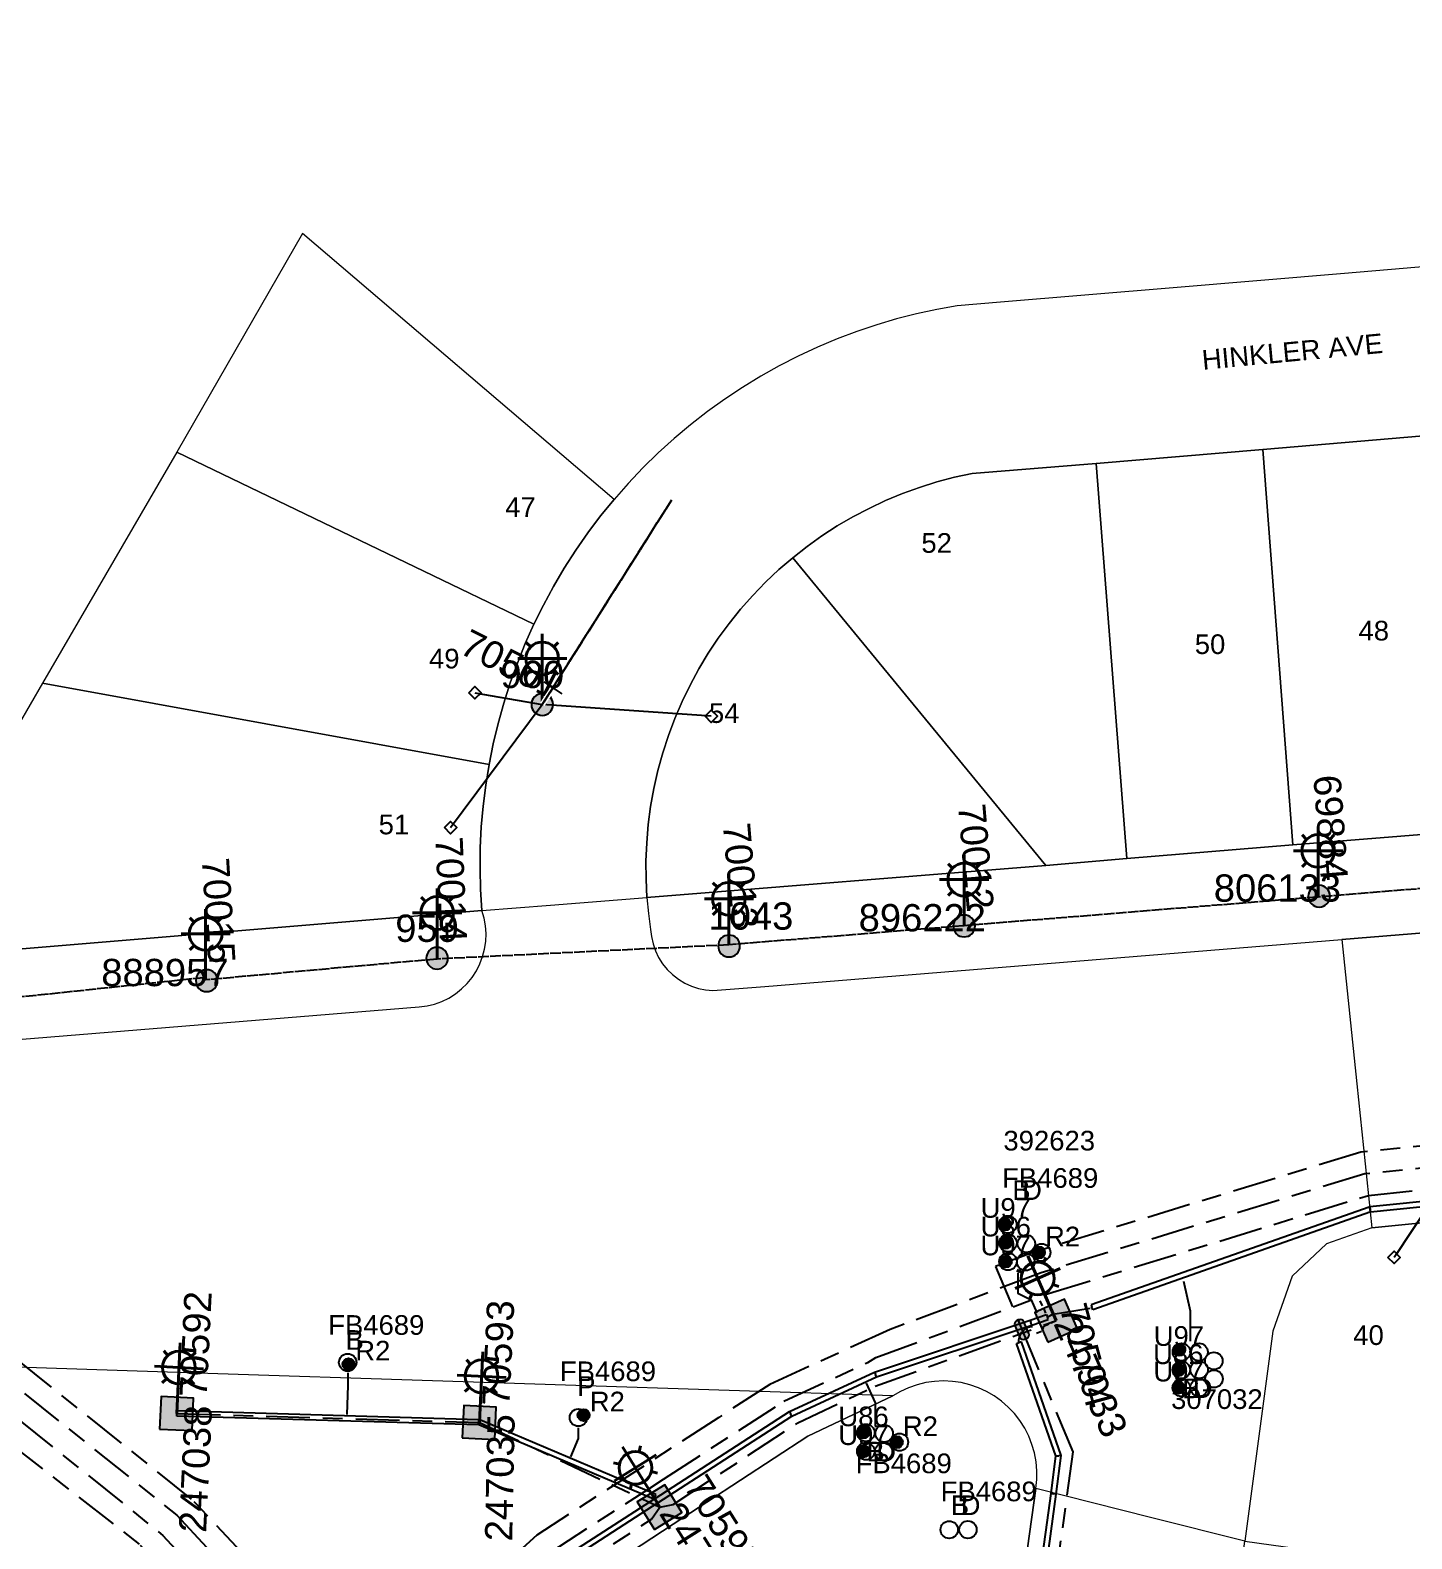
# Model space of a CAD drawing. Header units: metres. Extents: x 307881 to 309377, y 6244646 to 6245709.
# Drawn here: x 308200.9 to 308327.4, y 6245365.6 to 6245503.7 of the extents above; entities that cross this region are included whole.
import ezdxf
from ezdxf.enums import TextEntityAlignment as Align

# ---------------------------------------------------------------- set-up
doc = ezdxf.new("R2010")
doc.units = ezdxf.units.M
for name, pattern in [('Cable Exist OH', [1, 1, 0]), ('Cable Exist UG', [8.2, 4, -1.2, 1.8, -1.2]), ('DASHED', [0.75, 0.5, -0.25])]:
    doc.linetypes.add(name, pattern=pattern)
doc.layers.get('0').update_dxf_attribs({"color": 6})
for name, color, linetype in [('_User Miscellaneous7', 7, 'Continuous'), ('Duct_SP_EXT', 7, 'Continuous'), ('Equip_HV_EXT', 7, 'Continuous'), ('Equip_SP_SL_EXT', 7, 'Continuous'), ('Mains_HV_EXT', 7, 'Continuous'), ('Mains_LV_EXT', 7, 'Continuous'), ('Mains_SL_EXT', 7, 'Continuous'), ('Services_SP_EXT', 7, 'Continuous'), ('SupportsOH_SP_TR_HV_LV_SL_EXT', 7, 'Continuous'), ('SupportsUG_SP_LV_SL_EXT', 7, 'Continuous'), ('Trench_SP_EXT', 7, 'Continuous')]:
    doc.layers.add(name, color=color, linetype=linetype)
for name, color, linetype, lineweight in [('Cadastre Buildings_SP_EXT', 9, 'Continuous', 5), ('Cadastre Land Parcels_SP_EXT', 9, 'Continuous', 5), ('Cadastre Roads_SP_EXT', 9, 'Continuous', 5)]:
    doc.layers.add(name, color=color, linetype=linetype, lineweight=lineweight)
doc.layers.add('UNKNOWN_FEATURES', color=1, linetype='DASHED', plot=False)
doc.styles.add('COLUMN_LABEL', font='arial.ttf')
doc.styles.add('iecARIAL', font='arial.ttf', dxfattribs={"height": 2})
doc.styles.add('POLE_LABEL', font='arial.ttf')
doc.styles.get("Standard").update_dxf_attribs({"font": 'arial.ttf'})

# ---------------------------------------------------------------- blocks, each defined once
blk = doc.blocks.new('COLUMN_EXT')
blk.add_hatch(color=256).paths.add_polyline_path([(-1.49, 1.48), (-1.49, -1.49), (1.48, -1.49), (1.48, 1.48)])
blk.add_lwpolyline([(-1.49, -1.49), (1.48, -1.49), (1.48, 1.48), (-1.49, 1.48)], close=True)
for tag, height, style, flags, p in [('ASSET_NUM', 2.5, 'COLUMN_LABEL', 8, (2, 2)), ('STRUCTURE_PLANT_NUMBER', 0.2, 'POLE_LABEL', 9, (1.81, 0.03)), ('STREET_CODE', 0.2, 'COLUMN_LABEL', 9, (1.81, -0.2))]:
    blk.add_attdef(tag, text='', height=height, dxfattribs=dict(style=style, flags=flags)).set_placement(p, align=Align.MIDDLE_LEFT)
at = {"flags": 9}
for tag, p in [('COLUMN_TYPE', (1.81, -0.4)), ('OWNED_BY', (1.81, -0.6)), ('STATE', (1.81, -0.8)), ('USAGE', (1.81, -1)), ('LEGEND', (1.81, -1.2)), ('LOCATION', (1.81, -1.4)), ('STREETNAME', (1.81, -1.6)), ('SUBURB', (1.81, -1.8)), ('NOTES', (1.81, -2))]:
    blk.add_attdef(tag, text='', height=0.2, dxfattribs=at).set_placement(p, align=Align.MIDDLE_LEFT)
at = {"flags": 1}
blk.add_attdef('Z', (1.81, -2.35), '', height=0.2, dxfattribs=at)
blk = doc.blocks.new('DUCT_EXT')
blk.add_circle((0, 0.8), 0.8)
at = {"flags": 1}
blk.add_attdef('Z', (0, 0), '', height=0.2, dxfattribs=at)
at = {"flags": 9}
for tag, p in [('DUCT_CODE', (0, 0)), ('XSECT_TYPE', (0, -0.2)), ('STATE', (0, -0.6)), ('FB_REFERENCE', (0, -0.4)), ('NOTES', (0, -0.8))]:
    blk.add_attdef(tag, text='', height=0.2, dxfattribs=at).set_placement(p, align=Align.MIDDLE_LEFT)
blk = doc.blocks.new('SL_LANTERN_EXT')
at = {"lineweight": 40}
for p, q in [((-1.46, 5.68), (-1.06, 5.28)), ((0, 1.97), (0, 6.47)), ((1.46, 5.68), (1.06, 5.28)), ((-2.25, 4.22), (2.25, 4.22)), ((-1.46, 2.76), (-1.06, 3.16)), ((1.46, 2.76), (1.06, 3.16)), ((0, 0), (0, 2.72))]:
    blk.add_line(p, q, dxfattribs=at)
blk.add_circle((0, 4.22), 1.5, dxfattribs=at)
at = {"color": 7, "style": 'iecARIAL', "flags": 8}
blk.add_attdef('ASSET_NUM', (1.5, 1.5), '', height=2.5, dxfattribs=at)
for tag, p, height, flags in [('CONSTRUCTED_VOLTAGE', (0.98, -0.65), 0.2, 9), ('CONTROL_TYPE', (0.98, -0.85), 0.2, 9), ('LANTERN_PURPOSE', (0.98, -1.05), 0.2, 9), ('LANTERN_TYPE', (0.98, -1.25), 0.2, 9), ('NO_PHASES', (0.98, -1.45), 0.2, 9), ('LNUMBER', (2.18, -3.25), 2.5, 8), ('OPERATING_VOLTAGE', (0.98, -1.65), 0.2, 9), ('ORIENTATION', (0.98, -1.85), 0.2, 9), ('OWNED_BY', (0.98, -2.05), 0.2, 9), ('STATE', (0.98, -2.25), 0.2, 9), ('USAGE', (0.98, -2.45), 0.2, 9), ('CEXIST', (0.98, -2.65), 0.2, 9), ('CNEW', (0.98, -2.85), 0.2, 9), ('CNUMBER', (0.98, -3.05), 0.2, 9), ('CREMOVE', (0.98, -3.25), 0.2, 9), ('CREPLACE', (0.98, -3.45), 0.2, 9), ('LKINGHEIGHT', (0.98, -3.65), 0.2, 9), ('LBRACKET', (0.98, -3.85), 0.2, 9), ('LBRACKETVOCAB', (0.98, -4.05), 0.2, 9), ('LCATEGORY', (0.98, -4.25), 0.2, 9), ('LCHARGE1', (0.98, -4.45), 0.2, 9), ('LCHARGE1PERCENT', (0.98, -4.65), 0.2, 9), ('LCHARGE2', (0.98, -4.85), 0.2, 9), ('LCHARGE2PERCENT', (0.98, -5.05), 0.2, 9), ('LCHARGE3', (0.98, -5.25), 0.2, 9), ('LCHARGE3PERCENT', (0.98, -5.45), 0.2, 9), ('LEXIST', (0.98, -5.65), 0.2, 9), ('LLAMP', (0.98, -5.85), 0.2, 9), ('LLAMPVOCAB', (0.98, -6.05), 0.2, 9), ('LMAST', (0.98, -6.25), 0.2, 9), ('LMASTVOCAB', (0.98, -6.45), 0.2, 9), ('LNEW', (0.98, -6.65), 0.2, 9), ('LANTNUMBER', (0.98, -6.85), 0.2, 9), ('LOUTREACH', (0.98, -7.25), 0.2, 9), ('LOUTREACHVOCAB', (0.98, -7.45), 0.2, 9), ('LRATECODE', (0.98, -7.65), 0.2, 9), ('LREMOVE', (0.98, -7.85), 0.2, 9), ('LREPLACE', (0.98, -8.05), 0.2, 9), ('LTYPE', (0.98, -8.25), 0.2, 9), ('LTYPEVOCAB', (0.98, -8.45), 0.2, 9), ('STREETNAME', (0.98, -9.25), 0.2, 9), ('SUBURB', (0.98, -9.45), 0.2, 1), ('LEGEND', (0.98, -8.65), 0.2, 9), ('LOCATION', (0.98, -8.85), 0.2, 9), ('NOTES', (0.98, -9.05), 0.2, 9)]:
    blk.add_attdef(tag, p, '', height=height, dxfattribs=dict(flags=flags))
blk = doc.blocks.new('CCP_EXT')
at = {"flags": 9}
for tag, p in [('LEGEND', (0, -1.4)), ('STATE', (0, -1.8)), ('LIFE_SUPPORT', (0, -1.6)), ('NOTES', (0, -2))]:
    blk.add_attdef(tag, text='', height=0.2, dxfattribs=at).set_placement(p, align=Align.MIDDLE_LEFT)
blk.add_wipeout([(0, 0.57), (0.57, 0), (0, -0.57), (-0.57, 0)])
blk.add_lwpolyline([(-0.57, 0), (0, 0.57), (0.57, 0), (0, -0.57), (-0.57, 0)])
at = {"flags": 1}
blk.add_attdef('Z', (0, 0), '', height=0.2, dxfattribs=at)
at = {"flags": 9}
for tag, p in [('CCP_TYPE', (0, 0)), ('CONSTRUCTED_VOLTAGE', (0, -0.2)), ('OPERATING_VOLTAGE', (0, -0.6)), ('ORIENTATION', (0, -0.8)), ('OWNED_BY', (0, -1)), ('NO_PHASES', (0, -0.4)), ('USAGE', (0, -1.2))]:
    blk.add_attdef(tag, text='', height=0.2, dxfattribs=at).set_placement(p, align=Align.MIDDLE_LEFT)
blk = doc.blocks.new('POLE_EXT')
blk.add_hatch(color=256).paths.add_polyline_path([(-1, 0, 1), (1, 0, 1)])
blk.add_lwpolyline([(-1, 0, 1), (1, 0, 1)], format="xyb", close=True)
for tag, height, flags, p in [('pNumber', 2.5, 8, (-17.84, 2.07)), ('OWNED_BY', 0.2, 9, (1.35, -0.4)), ('SPECIAL_USE', 0.2, 9, (1.35, -0.8)), ('STATE', 0.2, 9, (1.35, -1)), ('cLV', 0.2, 9, (1.35, -1.4)), ('PARENT', 0.2, 9, (1.35, -0.6)), ('USAGE', 0.2, 9, (1.35, -1.2)), ('hDepth', 0.2, 9, (1.35, -1.6)), ('hDia', 0.2, 9, (1.35, -1.8)), ('cHV', 0.2, 9, (1.35, -2)), ('LBRACKET', 0.2, 9, (1.35, -2.2)), ('LExisting', 0.2, 9, (1.35, -2.4)), ('LANTNUMBER', 0.2, 9, (1.35, -2.6)), ('LOther', 0.2, 9, (1.35, -2.8)), ('cLinedev', 0.2, 9, (1.35, -3.4)), ('pExisting', 0.2, 9, (1.35, -3.8)), ('LRemove', 0.2, 9, (1.35, -3)), ('LEGEND', 0.2, 9, (1.35, -3.2)), ('LOCATION', 0.2, 9, (1.35, -3.6)), ('PFNUMBER', 0.2, 9, (1.35, -4)), ('NEWPFNUMBER', 0.2, 9, (1.35, -4.2)), ('pFooting', 0.2, 9, (1.35, -4.4)), ('pNew', 0.2, 9, (1.35, -4.6)), ('pRelocate', 0.2, 9, (1.35, -5)), ('pRemove', 0.2, 9, (1.35, -5.2)), ('pReplace', 0.2, 9, (1.35, -5.4)), ('pStay', 0.2, 9, (1.35, -5.6)), ('pType', 0.2, 9, (1.35, -5.8)), ('cspan', 0.2, 9, (1.35, -6)), ('STREETNAME', 0.2, 9, (1.35, -6.2)), ('SUBURB', 0.2, 9, (1.35, -6.4)), ('NOTES', 0.2, 9, (1.35, -6.6)), ('MAINTAINED_BY', 0.2, 9, (1.36, -6.81)), ('OPERATED_BY', 0.2, 9, (1.36, -7.01))]:
    blk.add_attdef(tag, text='', height=height, dxfattribs=dict(flags=flags)).set_placement(p, align=Align.MIDDLE_LEFT)
at = {"style": 'POLE_LABEL'}
for tag, height, flags, p in [('ASSET_NUM', 2.5, 8, (2, 2)), ('STRUCTURE_PLANT_NUMBER', 0.2, 9, (1.35, 0.03)), ('STREET_CODE', 0.2, 9, (1.35, -0.2))]:
    blk.add_attdef(tag, text='', height=height, dxfattribs=dict(at, flags=flags)).set_placement(p, align=Align.MIDDLE_LEFT)
at = {"flags": 1}
blk.add_attdef('Z', (1.35, -7.33), '', height=0.2, dxfattribs=at)
blk = doc.blocks.new('HV_STJ_EXT')
h = blk.add_hatch(color=256)
edge = h.paths.add_edge_path()
edge.add_ellipse((-0.59, 0.13), major_axis=(0.226, 0.226), ratio=1, start_angle=45, end_angle=135)
edge.add_line((-0.91, 0.13), (-0.91, -0.13))
edge.add_ellipse((-0.59, -0.13), major_axis=(0.226, 0.226), ratio=1, start_angle=135, end_angle=225)
edge.add_line((-0.59, -0.45), (0.59, -0.45))
edge.add_ellipse((0.59, -0.13), major_axis=(-0.226, 0.226), ratio=1, start_angle=135, end_angle=225)
edge.add_line((0.91, -0.13), (0.91, 0.13))
edge.add_ellipse((0.59, 0.13), major_axis=(-0.226, 0.226), ratio=1, start_angle=225, end_angle=315)
edge.add_line((0.59, 0.45), (-0.59, 0.45))
blk.add_lwpolyline([(-0.91, 0.13), (-0.91, -0.13, 0.414214), (-0.59, -0.45), (0.59, -0.45, 0.414214), (0.91, -0.13), (0.91, 0.13, 0.414214), (0.59, 0.45), (-0.59, 0.45, 0.414214)], format="xyb", close=True)
for tag, flags, p in [('ORIENTATION', 9, (1.5, 0)), ('Z', 1, (1.5, -0.8)), ('USAGE', 9, (1.5, -0.2)), ('LEGEND', 9, (1.5, -0.4)), ('NOTES', 9, (1.5, -0.6))]:
    blk.add_attdef(tag, text='', height=0.2, dxfattribs=dict(flags=flags)).set_placement(p, align=Align.MIDDLE_LEFT)
blk = doc.blocks.new('End Shackle_EXT')
at = {"flags": 9}
for tag, p in [('STATE', (0, -1.2)), ('USAGE', (0, -1.4)), ('NOTES', (0, -1.6))]:
    blk.add_attdef(tag, text='', height=0.2, dxfattribs=at).set_placement(p, align=Align.MIDDLE_LEFT)
blk.add_wipeout([(0, 0.25), (1.81, 0.25), (1.82, -0.25), (0, -0.25)])
blk.add_line((1.81, -1), (1.81, 1))
at = {"flags": 1}
blk.add_attdef('Z', (0, 0), '', height=0.2, dxfattribs=at)
at = {"flags": 9}
for tag, p in [('CONNECTOR_TYPE', (0, 0)), ('CONSTRUCTED_VOLTAGE', (0, -0.2)), ('OPERATING_VOLTAGE', (0, -0.6)), ('ORIENTATION', (0, -0.8)), ('OWNED_BY', (0, -1)), ('NO_PHASES', (0, -0.4))]:
    blk.add_attdef(tag, text='', height=0.2, dxfattribs=at).set_placement(p, align=Align.MIDDLE_LEFT)
blk = doc.blocks.new('CABLE_LARGE_EXT')
h = blk.add_hatch(color=256)
edge = h.paths.add_edge_path()
edge.add_arc((0, 0.55), 0.55, 0, 360)
blk.add_circle((0, 0.55), 0.55)
at = {"flags": 1}
blk.add_attdef('Z', (0, 0), '', height=0.2, dxfattribs=at)
at = {"flags": 9}
for tag, p in [('COND_CODE', (0, 0)), ('STATE', (0, -0.4)), ('XSECT_SIZE', (0, -0.6)), ('FB_REFERENCE', (0, -0.2)), ('NOTES', (0, -0.8))]:
    blk.add_attdef(tag, text='', height=0.2, dxfattribs=at).set_placement(p, align=Align.MIDDLE_LEFT)

msp = doc.modelspace()

# ---------------------------------------------------------------- linework, layer by layer
at = {"layer": '_User Miscellaneous7'}
for points in [[(308291.31, 6245389.92), (308291.31, 6245388.05), (308292.55, 6245387.45), (308293.05, 6245386.26)], [(308307.14, 6245383.67), (308307.14, 6245386.41), (308306.51, 6245389.13)], [(308229.97, 6245380.78), (308229.97, 6245379.61), (308229.9, 6245376.95)], [(308278.28, 6245375.92), (308278.28, 6245378.03), (308277.45, 6245379.82)], [(308251.07, 6245375.73), (308251.07, 6245374.76), (308250.36, 6245373.09)]]:
    msp.add_lwpolyline(points, dxfattribs=at)
at = {"layer": 'Cadastre Buildings_SP_EXT', "linetype": 'Continuous'}
msp.add_lwpolyline([(308289.92, 6245348.31), (308292.96, 6245370.18), (308293.05, 6245370.99), (308293.05, 6245371.81), (308292.99, 6245372.63), (308292.84, 6245373.43), (308292.61, 6245374.22), (308292.32, 6245374.98), (308291.95, 6245375.71), (308291.51, 6245376.4), (308291, 6245377.05), (308290.44, 6245377.64), (308289.83, 6245378.18), (308289.16, 6245378.66), (308288.45, 6245379.07), (308287.71, 6245379.41), (308286.94, 6245379.68), (308286.14, 6245379.87), (308285.33, 6245379.99), (308284.51, 6245380.03), (308283.7, 6245379.99), (308282.89, 6245379.87), (308282.09, 6245379.67), (308281.32, 6245379.4), (308280.58, 6245379.06), (308279.87, 6245378.65), (308272.08, 6245374.96), (308259.77, 6245366.9), (308250.87, 6245361.07)], dxfattribs=at)
at = {"layer": 'Cadastre Land Parcels_SP_EXT', "linetype": 'Continuous'}
for points in [[(308254.35, 6245460.74), (308225.83, 6245485.11), (308214.31, 6245465.07), (308247.02, 6245449.32), (308247.88, 6245451.07), (308248.8, 6245452.78), (308249.79, 6245454.45), (308250.84, 6245456.09), (308251.95, 6245457.68), (308253.12, 6245459.24), (308254.35, 6245460.74)], [(308328.45, 6245466.57), (308313.76, 6245465.32), (308316.51, 6245429.11), (308331.32, 6245430.31), (308328.45, 6245466.57)], [(308247.02, 6245449.32), (308214.31, 6245465.07), (308202.04, 6245443.93), (308242.91, 6245436.46), (308243.28, 6245438.36), (308243.73, 6245440.24), (308244.25, 6245442.1), (308244.84, 6245443.94), (308245.5, 6245445.76), (308246.22, 6245447.56), (308247.02, 6245449.32)], [(308316.51, 6245429.11), (308313.76, 6245465.32), (308298.49, 6245464.05), (308301.31, 6245427.87), (308316.51, 6245429.11)], [(308301.31, 6245427.87), (308298.49, 6245464.05), (308287.15, 6245463.12), (308285.52, 6245462.77), (308283.91, 6245462.35), (308282.32, 6245461.85), (308280.75, 6245461.28), (308279.21, 6245460.64), (308277.7, 6245459.93), (308276.22, 6245459.16), (308274.78, 6245458.32), (308273.38, 6245457.41), (308272.02, 6245456.44), (308270.71, 6245455.41), (308293.87, 6245427.24), (308301.31, 6245427.87)], [(308293.87, 6245427.24), (308270.71, 6245455.41), (308269.44, 6245454.32), (308268.22, 6245453.17), (308267.05, 6245451.96), (308265.94, 6245450.71), (308264.89, 6245449.4), (308263.9, 6245448.05), (308262.97, 6245446.66), (308262.11, 6245445.22), (308261.31, 6245443.75), (308260.58, 6245442.24), (308259.92, 6245440.7), (308259.33, 6245439.13), (308258.81, 6245437.54), (308258.37, 6245435.92), (308258, 6245434.29), (308257.7, 6245432.64), (308257.48, 6245430.98), (308257.34, 6245429.31), (308257.27, 6245427.63), (308257.28, 6245425.96), (308257.36, 6245424.28), (308293.87, 6245427.24)], [(308242.25, 6245423.09), (308242.12, 6245425.02), (308242.08, 6245426.93), (308242.1, 6245428.85), (308242.2, 6245430.76), (308242.36, 6245432.67), (308242.6, 6245434.57), (308242.91, 6245436.46), (308202.04, 6245443.93), (308187.32, 6245418.52), (308242.25, 6245423.09)], [(308187.78, 6245410.32), (308236.52, 6245414.27), (308237.23, 6245414.37), (308237.92, 6245414.54), (308238.59, 6245414.78), (308239.23, 6245415.09), (308239.84, 6245415.48), (308240.4, 6245415.92), (308240.9, 6245416.42), (308241.36, 6245416.97), (308241.75, 6245417.57), (308242.07, 6245418.21), (308242.32, 6245418.88), (308242.5, 6245419.57), (308242.6, 6245420.27), (308242.63, 6245420.99), (308242.58, 6245421.7), (308242.45, 6245422.4), (308242.25, 6245423.09), (308187.32, 6245418.52), (308187.39, 6245415.02), (308187.78, 6245410.32)], [(308335.11, 6245362.14), (308332.55, 6245394.92), (308323.74, 6245394.04), (308319.57, 6245392.57), (308316.45, 6245389.63), (308314.67, 6245384.57), (308312.09, 6245365.36), (308335.11, 6245362.14)]]:
    msp.add_lwpolyline(points, close=True, dxfattribs=at)
msp.add_lwpolyline([(308331.32, 6245430.31), (308316.51, 6245429.11), (308301.31, 6245427.87), (308293.87, 6245427.24), (308257.36, 6245424.28), (308257.5, 6245422.83), (308257.7, 6245421.38), (308257.77, 6245420.71), (308257.92, 6245420.05), (308258.14, 6245419.41), (308258.43, 6245418.8), (308258.79, 6245418.23), (308259.22, 6245417.7), (308259.7, 6245417.23), (308260.24, 6245416.81), (308260.82, 6245416.46), (308261.43, 6245416.18), (308262.07, 6245415.97), (308262.74, 6245415.83), (308263.41, 6245415.78), (308268.16, 6245416.16), (308320.98, 6245420.45), (308381.36, 6245425.36)], dxfattribs=at)
at = {"layer": 'Cadastre Roads_SP_EXT', "linetype": 'Continuous'}
for points in [[(308383.12, 6245400.09), (308382.24, 6245412.72), (308381.36, 6245425.36), (308320.98, 6245420.45), (308322.36, 6245407.22), (308323.74, 6245394.04), (308332.55, 6245394.92), (308347.68, 6245396.46), (308363.12, 6245398.05), (308383.12, 6245400.09)], [(308165.01, 6245284.85), (308177.82, 6245285.71), (308195.84, 6245286.92), (308202.7, 6245302.96), (308208.57, 6245312.7), (308215.8, 6245324.66), (308218.1, 6245327.44), (308231.97, 6245344.18), (308234.52, 6245346.45), (308250.87, 6245361.07), (308259.77, 6245366.9), (308272.08, 6245374.96), (308279.87, 6245378.65), (308219.95, 6245380.62), (308177.42, 6245382.03), (308170.45, 6245327.54), (308165.01, 6245284.85)], [(308279.93, 6245276.54), (308289.1, 6245275.27), (308299.77, 6245273.79), (308302.32, 6245292.74), (308305.03, 6245312.88), (308307.37, 6245330.28), (308309.69, 6245347.54), (308312.09, 6245365.36), (308303.46, 6245367.53), (308292.96, 6245370.18), (308289.92, 6245348.31), (308286.55, 6245324.09), (308283.5, 6245302.17), (308283.03, 6245298.84), (308279.93, 6245276.54)]]:
    msp.add_lwpolyline(points, close=True, dxfattribs=at)
at = {"layer": 'Duct_SP_EXT'}
for p, q in [((308332.36, 6245396.85), (308323.55, 6245395.97)), ((308323.49, 6245395.95), (308298.02, 6245387.01)), ((308323.65, 6245395.5), (308298.18, 6245386.55)), ((308323.49, 6245395.95), (308323.57, 6245395.73)), ((308323.55, 6245395.97), (308323.57, 6245395.73)), ((308323.65, 6245395.5), (308323.57, 6245395.73)), ((308323.6, 6245395.49), (308323.57, 6245395.73)), ((308332.4, 6245396.38), (308323.6, 6245395.49)), ((308298.02, 6245387.01), (308298.1, 6245386.78)), ((308278.19, 6245380.84), (308292.45, 6245385.59)), ((308292.45, 6245385.59), (308293.95, 6245386.1)), ((308292.45, 6245385.59), (308292.52, 6245385.37)), ((308292.45, 6245385.59), (308292.52, 6245385.37)), ((308292.6, 6245385.14), (308294.11, 6245385.64)), ((308293.95, 6245386.1), (308294.03, 6245385.87)), ((308294.11, 6245385.64), (308294.03, 6245385.87)), ((308298.18, 6245386.55), (308298.1, 6245386.78)), ((308278.37, 6245380.39), (308292.6, 6245385.14)), ((308292.6, 6245385.14), (308292.52, 6245385.37)), ((308292.6, 6245385.14), (308292.52, 6245385.37)), ((308291.21, 6245383.47), (308291.44, 6245383.54)), ((308294.81, 6245373.16), (308291.21, 6245383.47)), ((308291.66, 6245383.62), (308291.44, 6245383.54)), ((308295.3, 6245373.21), (308291.66, 6245383.62)), ((308270.41, 6245377.23), (308278.19, 6245380.84)), ((308270.64, 6245376.81), (308278.37, 6245380.39)), ((308278.19, 6245380.84), (308278.28, 6245380.61)), ((308278.37, 6245380.39), (308278.28, 6245380.61)), ((308214.32, 6245377.28), (308214.31, 6245377.04)), ((308241.94, 6245376.48), (308214.32, 6245377.28)), ((308214.31, 6245376.8), (308214.31, 6245377.04)), ((308241.93, 6245376), (308214.31, 6245376.8)), ((308241.94, 6245376.48), (308241.93, 6245376.24)), ((308241.94, 6245376.48), (308241.93, 6245376.24)), ((308241.93, 6245376), (308241.93, 6245376.24)), ((308241.93, 6245376), (308241.93, 6245376.24)), ((308241.97, 6245376), (308241.93, 6245376)), ((308242.07, 6245376.47), (308241.94, 6245376.48)), ((308241.97, 6245376), (308242.02, 6245376.23)), ((308257.98, 6245369.19), (308241.97, 6245376)), ((308242.07, 6245376.47), (308242.02, 6245376.23)), ((308258.17, 6245369.63), (308242.07, 6245376.47)), ((308258.11, 6245369.27), (308270.41, 6245377.23)), ((308258.37, 6245368.87), (308270.64, 6245376.81)), ((308270.41, 6245377.23), (308270.52, 6245377.02)), ((308270.64, 6245376.81), (308270.52, 6245377.02)), ((308294.37, 6245369.71), (308294.81, 6245373.16)), ((308294.81, 6245373.16), (308295.06, 6245373.18)), ((308294.84, 6245369.65), (308295.3, 6245373.21)), ((308295.3, 6245373.21), (308295.06, 6245373.18)), ((308258.11, 6245369.27), (308249.16, 6245363.48)), ((308257.98, 6245369.19), (308258.07, 6245369.41)), ((308258.17, 6245369.63), (308258.07, 6245369.41)), ((308258.11, 6245369.27), (308258.24, 6245369.07)), ((308258.11, 6245369.27), (308258.24, 6245369.07)), ((308258.37, 6245368.87), (308258.24, 6245369.07)), ((308258.37, 6245368.87), (308258.24, 6245369.07)), ((308292.33, 6245355.08), (308294.37, 6245369.71)), ((308292.81, 6245355.02), (308294.84, 6245369.65)), ((308294.37, 6245369.71), (308294.61, 6245369.68)), ((308294.84, 6245369.65), (308294.61, 6245369.68)), ((308258.37, 6245368.87), (308249.45, 6245363.1))]:
    msp.add_line(p, q, dxfattribs=at)
at = {"layer": 'Mains_HV_EXT', "linetype": 'Cable Exist UG'}
for points in [[(308103.34, 6245494.43), (308111.45, 6245495.03), (308113.15, 6245495.35), (308115.01, 6245486.33), (308110.95, 6245475.23), (308124.77, 6245413.77), (308126.61, 6245380.19), (308179.75, 6245384.27), (308193.44, 6245381.63), (308213.05, 6245365.88), (308230.38, 6245347.02), (308213.61, 6245326.73), (308204.21, 6245311.27)], [(308291.69, 6245384.73), (308296.35, 6245373.52), (308292.63, 6245346.37)], [(308193.96, 6245384), (308214.31, 6245367.74), (308231.83, 6245349.03)], [(308192.4, 6245379.47), (308210.98, 6245365), (308227.61, 6245346.7), (308214.43, 6245330.8), (308211.79, 6245327.64), (308198.18, 6245305.09)]]:
    msp.add_lwpolyline(points, dxfattribs=at)
at = {"layer": 'Mains_SL_EXT', "linetype": 'Cable Exist OH'}
for points in [[(308355.22, 6245427.3), (308318.82, 6245424.34)], [(308318.82, 6245424.34), (308286.4, 6245421.71)], [(308286.4, 6245421.71), (308264.87, 6245419.96)], [(308264.87, 6245419.96), (308238.16, 6245418.66)], [(308238.16, 6245418.66), (308216.96, 6245416.75)], [(308216.79, 6245416.95), (308175.06, 6245412.54)]]:
    msp.add_lwpolyline(points, dxfattribs=at)
at = {"layer": 'Mains_SL_EXT', "linetype": 'Cable Exist UG'}
for points in [[(308258.53, 6245368.48), (308259.76, 6245368.7), (308271.17, 6245376.19), (308278.25, 6245379.54), (308294.84, 6245385.55)], [(308214.31, 6245377.04), (308242.02, 6245376.23)], [(308242.02, 6245376.23), (308258.53, 6245368.48)], [(308233.49, 6245348.22), (308234.64, 6245348.57), (308249.96, 6245362.26), (308257.78, 6245367.38), (308258.53, 6245368.48)]]:
    msp.add_lwpolyline(points, dxfattribs=at)
at = {"layer": 'Trench_SP_EXT', "linetype": 'Cable Exist UG'}
for points in [[(308294.03, 6245385.87), (308294.56, 6245386.16), (308294.84, 6245385.55)], [(308294.57, 6245386.13), (308297.95, 6245386.69)]]:
    msp.add_lwpolyline(points, dxfattribs=at)
msp.add_lwpolyline([(308291.39, 6245383.61, -0.41136), (308292.66, 6245384.99)], format="xyb", dxfattribs=at)
at = {"layer": 'UNKNOWN_FEATURES'}
for points in [[(308293.34, 6245387.36), (308294.03, 6245385.87)], [(308293.88, 6245387.62), (308294.84, 6245385.55)], [(308293.03, 6245384.39), (308293.57, 6245384.63), (308293.7, 6245385.05), (308294.84, 6245385.55)]]:
    msp.add_lwpolyline(points, dxfattribs=at)

# ---------------------------------------------------------------- block references
at = {"layer": '_User Miscellaneous7'}
for name, p, rotation in [('DUCT_EXT', (308289.6, 6245394.35), 269.9999999999998), ('CABLE_LARGE_EXT', (308289.6, 6245394.35), 269.9999999999998), ('CABLE_LARGE_EXT', (308289.62, 6245392.66), 270.2689922807007), ('DUCT_EXT', (308289.62, 6245392.66), 269.3858819661754), ('DUCT_EXT', (308291.3, 6245392.6), 270.0124615601605), ('DUCT_EXT', (308292.7, 6245391.79), 269.9805180189002), ('DUCT_EXT', (308289.62, 6245390.96), 269.9962887526729), ('CABLE_LARGE_EXT', (308289.66, 6245390.96), 269.9999999999998), ('DUCT_EXT', (308291.25, 6245390.92), 270.347880181124), ('CABLE_LARGE_EXT', (308292.7, 6245391.79), 270.0764531847376), ('DUCT_EXT', (308305.5, 6245382.68), 269.9999999999998), ('DUCT_EXT', (308307.11, 6245382.68), 269.9999999999998), ('DUCT_EXT', (308305.49, 6245381.04), 269.9999999999998), ('CABLE_LARGE_EXT', (308305.5, 6245381.02), 270.1632353381295), ('DUCT_EXT', (308307.12, 6245381.05), 269.9999999999998), ('DUCT_EXT', (308308.47, 6245381.86), 269.9999999999998), ('DUCT_EXT', (308305.49, 6245379.41), 269.9999999999998), ('DUCT_EXT', (308307.11, 6245379.41), 269.9999999999998), ('DUCT_EXT', (308308.48, 6245380.22), 269.9999999999998), ('CABLE_LARGE_EXT', (308305.49, 6245379.41), 269.9999999999998), ('CABLE_LARGE_EXT', (308276.6, 6245375.29), 270.2689922807007), ('DUCT_EXT', (308276.6, 6245375.29), 269.3858819661754), ('DUCT_EXT', (308278.28, 6245375.22), 270.0124615601605), ('DUCT_EXT', (308279.68, 6245374.42), 269.9805180189002), ('CABLE_LARGE_EXT', (308279.68, 6245374.42), 270.0764531847376), ('DUCT_EXT', (308276.6, 6245373.59), 269.9962887526729), ('CABLE_LARGE_EXT', (308276.64, 6245373.58), 269.9999999999998), ('DUCT_EXT', (308278.23, 6245373.54), 270.347880181124)]:
    msp.add_blockref(name, p, dxfattribs=dict(at, rotation=rotation))
for name, p in [('CABLE_LARGE_EXT', (308306.09, 6245382.32)), ('DUCT_EXT', (308229.97, 6245380.92)), ('CABLE_LARGE_EXT', (308230.05, 6245381)), ('DUCT_EXT', (308251.09, 6245375.87)), ('CABLE_LARGE_EXT', (308251.57, 6245376.35)), ('DUCT_EXT', (308285.04, 6245365.6)), ('DUCT_EXT', (308286.75, 6245365.61))]:
    msp.add_blockref(name, p, dxfattribs=at)
at = {"layer": 'Equip_HV_EXT', "rotation": 292.5624330116107}
msp.add_blockref('HV_STJ_EXT', (308291.69, 6245384.73), dxfattribs=at)
at = {"layer": 'Equip_SP_SL_EXT'}
ref = msp.add_blockref('SL_LANTERN_EXT', (308247.78, 6245441.97), dxfattribs=at)
ref.add_attrib('ASSET_NUM', '70501', dxfattribs={"layer": '0', "height": 2.5, "rotation": 333.1614, "style": 'iecARIAL'}).set_placement((308249.28, 6245443.47), align=Align.MIDDLE_RIGHT)
ref = msp.add_blockref('SL_LANTERN_EXT', (308318.82, 6245424.34), dxfattribs=at)
ref.add_attrib('ASSET_NUM', '69884', dxfattribs={"layer": '0', "height": 2.5, "rotation": 274.1315, "style": 'iecARIAL'}).set_placement((308320.32, 6245425.84), align=Align.MIDDLE_RIGHT)
ref = msp.add_blockref('SL_LANTERN_EXT', (308286.4, 6245421.71), dxfattribs=at)
ref.add_attrib('ASSET_NUM', '70012', dxfattribs={"layer": '0', "height": 2.5, "rotation": 274.8285, "style": 'iecARIAL'}).set_placement((308287.9, 6245423.21), align=Align.MIDDLE_RIGHT)
ref = msp.add_blockref('SL_LANTERN_EXT', (308264.87, 6245419.96), dxfattribs=at)
ref.add_attrib('ASSET_NUM', '70013', dxfattribs={"layer": '0', "height": 2.5, "rotation": 274.8285, "style": 'iecARIAL'}).set_placement((308266.37, 6245421.46), align=Align.MIDDLE_RIGHT)
ref = msp.add_blockref('SL_LANTERN_EXT', (308238.16, 6245418.66), dxfattribs=at)
ref.add_attrib('ASSET_NUM', '70014', dxfattribs={"layer": '0', "height": 2.5, "rotation": 272.4831, "style": 'iecARIAL'}).set_placement((308239.66, 6245420.16), align=Align.MIDDLE_RIGHT)
ref = msp.add_blockref('SL_LANTERN_EXT', (308216.96, 6245416.75), dxfattribs=at)
ref.add_attrib('ASSET_NUM', '70015', dxfattribs={"layer": '0', "height": 2.5, "rotation": 273.6168, "style": 'iecARIAL'}).set_placement((308218.46, 6245418.25), align=Align.MIDDLE_RIGHT)
ref = msp.add_blockref('SL_LANTERN_EXT', (308294.84, 6245385.55), dxfattribs=dict(at, rotation=23.7765664774593))
ref.add_attrib('ASSET_NUM', '70594', dxfattribs={"layer": '0', "height": 2.5, "rotation": 285.1328, "style": 'iecARIAL'}).set_placement((308296.34, 6245387.05), align=Align.MIDDLE_LEFT)
ref = msp.add_blockref('SL_LANTERN_EXT', (308214.31, 6245377.04), dxfattribs=dict(at, rotation=357.2166801660726))
ref.add_attrib('ASSET_NUM', '70592', dxfattribs={"layer": '0', "height": 2.5, "rotation": 87.2529, "style": 'iecARIAL'}).set_placement((308215.81, 6245378.54), align=Align.MIDDLE_LEFT)
ref = msp.add_blockref('SL_LANTERN_EXT', (308242.02, 6245376.23), dxfattribs=dict(at, rotation=357.2166801660726))
ref.add_attrib('ASSET_NUM', '70593', dxfattribs={"layer": '0', "height": 2.5, "rotation": 87.2529, "style": 'iecARIAL'}).set_placement((308243.52, 6245377.73), align=Align.MIDDLE_LEFT)
ref = msp.add_blockref('SL_LANTERN_EXT', (308258.53, 6245368.48), dxfattribs=dict(at, rotation=31.78678915209722))
ref.add_attrib('ASSET_NUM', '70595', dxfattribs={"layer": '0', "height": 2.5, "rotation": 302.2519, "style": 'iecARIAL'}).set_placement((308260.03, 6245369.98), align=Align.BOTTOM_LEFT)
at = {"layer": 'SupportsOH_SP_TR_HV_LV_SL_EXT'}
ref = msp.add_blockref('POLE_EXT', (308247.78, 6245441.97), dxfattribs=at)
ref.add_attrib('ASSET_NUM', '960', dxfattribs={"layer": '0', "height": 2.5, "rotation": 359.9489, "style": 'POLE_LABEL'}).set_placement((308249.78, 6245442.72), align=Align.BOTTOM_RIGHT)
ref = msp.add_blockref('POLE_EXT', (308318.91, 6245424.41), dxfattribs=at)
ref.add_attrib('ASSET_NUM', '806133', dxfattribs={"layer": '0', "height": 2.5, "style": 'POLE_LABEL'}).set_placement((308320.91, 6245425.16), align=Align.MIDDLE_RIGHT)
ref = msp.add_blockref('POLE_EXT', (308264.88, 6245419.85), dxfattribs=at)
ref.add_attrib('ASSET_NUM', '1043', dxfattribs={"layer": '0', "height": 2.5, "rotation": 359.9992, "style": 'POLE_LABEL'}).set_placement((308266.88, 6245420.6), align=Align.BOTTOM_CENTER)
ref = msp.add_blockref('POLE_EXT', (308286.4, 6245421.69), dxfattribs=at)
ref.add_attrib('ASSET_NUM', '896222', dxfattribs={"layer": '0', "height": 2.5, "rotation": 359.9671, "style": 'POLE_LABEL'}).set_placement((308288.4, 6245422.44), align=Align.MIDDLE_RIGHT)
ref = msp.add_blockref('POLE_EXT', (308238.15, 6245418.73), dxfattribs=at)
ref.add_attrib('ASSET_NUM', '959', dxfattribs={"layer": '0', "height": 2.5, "rotation": 359.9962, "style": 'POLE_LABEL'}).set_placement((308240.15, 6245419.48), align=Align.BOTTOM_RIGHT)
ref = msp.add_blockref('POLE_EXT', (308217.06, 6245416.68), dxfattribs=at)
ref.add_attrib('ASSET_NUM', '888957', dxfattribs={"layer": '0', "height": 2.5, "rotation": 0.0298, "style": 'POLE_LABEL'}).set_placement((308219.06, 6245417.43), align=Align.MIDDLE_RIGHT)
at = {"layer": 'SupportsUG_SP_LV_SL_EXT'}
ref = msp.add_blockref('COLUMN_EXT', (308294.84, 6245385.55), dxfattribs=dict(at, rotation=23.7765664774593))
ref.add_attrib('ASSET_NUM', '247033', dxfattribs={"layer": '0', "height": 2.5, "rotation": 293.3753, "style": 'COLUMN_LABEL'}).set_placement((308296.84, 6245386.3), align=Align.TOP_LEFT)
ref = msp.add_blockref('COLUMN_EXT', (308214.31, 6245377.04), dxfattribs=dict(at, rotation=357.2166801660726))
ref.add_attrib('ASSET_NUM', '247038', dxfattribs={"layer": '0', "height": 2.5, "rotation": 87.2529, "style": 'COLUMN_LABEL'}).set_placement((308216.31, 6245377.79), align=Align.MIDDLE_RIGHT)
ref = msp.add_blockref('COLUMN_EXT', (308242.02, 6245376.23), dxfattribs=dict(at, rotation=357.2166801660726))
ref.add_attrib('ASSET_NUM', '247035', dxfattribs={"layer": '0', "height": 2.5, "rotation": 88.7927, "style": 'COLUMN_LABEL'}).set_placement((308244.02, 6245376.99), align=Align.MIDDLE_RIGHT)
ref = msp.add_blockref('COLUMN_EXT', (308258.53, 6245368.48), dxfattribs=dict(at, rotation=31.78678915209722))
ref.add_attrib('ASSET_NUM', '247034', dxfattribs={"layer": '0', "height": 2.5, "rotation": 302.2519, "style": 'COLUMN_LABEL'}).set_placement((308260.53, 6245369.23), align=Align.TOP_LEFT)

# ---------------------------------------------------------------- texts
at = {"layer": '_User Miscellaneous7'}
for s, p in [('392623', (308290, 6245401.13)), ('FB4689', (308289.88, 6245397.71)), ('B', (308290.81, 6245396.6)), ('D', (308291.71, 6245396.6)), ('U97', (308287.91, 6245394.97)), ('U86', (308287.91, 6245393.26)), ('R2', (308293.81, 6245392.35)), ('U97', (308287.9, 6245391.53)), ('FB4689', (308228.18, 6245384.25)), ('B', (308229.77, 6245382.88)), ('U97', (308303.76, 6245383.24)), ('R2', (308230.66, 6245381.9)), ('U86', (308303.7, 6245381.57)), ('FB4689', (308249.39, 6245380.01)), ('U97', (308303.73, 6245379.98)), ('P', (308250.98, 6245378.65)), ('B', (308306.36, 6245378.44)), ('D', (308307.33, 6245378.46)), ('R2', (308252.13, 6245377.24)), ('307032', (308305.35, 6245377.46)), ('U86', (308274.89, 6245375.88)), ('U97', (308274.88, 6245374.16)), ('R2', (308280.79, 6245374.98)), ('FB4689', (308276.47, 6245371.58)), ('B', (308277.46, 6245372.66)), ('D', (308278.36, 6245372.66)), ('FB4689', (308284.25, 6245369.01)), ('B', (308285.18, 6245367.74)), ('D', (308286.08, 6245367.74))]:
    msp.add_text(s, height=1.8, dxfattribs=at).set_placement(p)
at = {"layer": 'Cadastre Land Parcels_SP_EXT'}
for s, p in [('47', (308244.39, 6245459.15)), ('52', (308282.49, 6245455.86)), ('48', (308322.51, 6245447.83)), ('50', (308307.52, 6245446.59)), ('49', (308237.41, 6245445.27)), ('54', (308263.04, 6245440.28)), ('51', (308232.8, 6245430.08)), ('40', (308322.03, 6245383.32))]:
    msp.add_text(s, height=1.8, dxfattribs=at).set_placement(p)
at = {"layer": 'Cadastre Roads_SP_EXT'}
msp.add_text('HINKLER AVE', height=1.8, rotation=5.3812, dxfattribs=at).set_placement((308308.26, 6245472.61))

# ---------------------------------------------------------------- next in the draw order: block references
at = {"layer": 'Services_SP_EXT'}
for p in [(308241.62, 6245443.05), (308263.25, 6245440.89), (308239.39, 6245430.69), (308325.76, 6245391.34)]:
    msp.add_blockref('CCP_EXT', p, dxfattribs=at)

# ---------------------------------------------------------------- next in the draw order: block references
for p in [(308241.62, 6245443.05), (308263.25, 6245440.89), (308239.39, 6245430.69), (308325.76, 6245391.34)]:
    msp.add_blockref('CCP_EXT', p, dxfattribs=at)

# ---------------------------------------------------------------- next in the draw order: linework, layer by layer
at = {"layer": 'Cadastre Roads_SP_EXT', "linetype": 'Continuous'}
msp.add_lwpolyline([(308337.33, 6245482.8), (308321.23, 6245481.42), (308305.53, 6245480.12), (308289.72, 6245478.81), (308285.76, 6245478.48), (308283.9, 6245478.14), (308282.05, 6245477.74), (308280.22, 6245477.27), (308278.4, 6245476.73), (308276.58, 6245476.13), (308274.78, 6245475.44), (308272.99, 6245474.69), (308271.22, 6245473.87), (308269.48, 6245472.98), (308267.78, 6245472.03), (308266.12, 6245471.01), (308264.49, 6245469.94), (308262.9, 6245468.79), (308261.35, 6245467.59), (308259.85, 6245466.33), (308258.4, 6245465.01), (308257, 6245463.64), (308255.65, 6245462.22), (308254.35, 6245460.74), (308253.12, 6245459.24), (308251.95, 6245457.68), (308250.84, 6245456.09), (308249.79, 6245454.45), (308248.8, 6245452.78), (308247.88, 6245451.07), (308247.02, 6245449.32), (308246.22, 6245447.56), (308245.5, 6245445.76), (308244.84, 6245443.94), (308244.25, 6245442.1), (308243.73, 6245440.24), (308243.28, 6245438.36), (308242.91, 6245436.46), (308242.6, 6245434.57), (308242.36, 6245432.67), (308242.2, 6245430.76), (308242.1, 6245428.85), (308242.08, 6245426.93), (308242.12, 6245425.02), (308242.25, 6245423.09), (308248.52, 6245423.59), (308257.36, 6245424.28), (308257.28, 6245425.96), (308257.27, 6245427.63), (308257.34, 6245429.31), (308257.48, 6245430.98), (308257.7, 6245432.64), (308258, 6245434.29), (308258.37, 6245435.92), (308258.81, 6245437.54), (308259.33, 6245439.13), (308259.92, 6245440.7), (308260.58, 6245442.24), (308261.31, 6245443.75), (308262.11, 6245445.22), (308262.97, 6245446.66), (308263.9, 6245448.05), (308264.89, 6245449.4), (308265.94, 6245450.71), (308267.05, 6245451.96), (308268.22, 6245453.17), (308269.44, 6245454.32), (308270.71, 6245455.41), (308272.02, 6245456.44), (308273.38, 6245457.41), (308274.78, 6245458.32), (308276.22, 6245459.16), (308277.7, 6245459.93), (308279.21, 6245460.64), (308280.75, 6245461.28), (308282.32, 6245461.85), (308283.91, 6245462.35), (308285.52, 6245462.77), (308287.15, 6245463.12), (308298.49, 6245464.05), (308313.76, 6245465.32), (308328.45, 6245466.57)], dxfattribs=at)
at = {"layer": 'Mains_HV_EXT', "linetype": 'Cable Exist UG'}
for points in [[(308376.42, 6245406.44), (308339.66, 6245402.68), (308322.73, 6245400.97), (308292.77, 6245391.81), (308289.29, 6245390.52), (308289.29, 6245390.52), (308291.69, 6245384.73)], [(308248.51, 6245364.33), (308257.53, 6245370.16), (308258.89, 6245371.04), (308258.89, 6245371.04), (308269.9, 6245378.16), (308277.59, 6245381.73), (308278.32, 6245382.16), (308294.12, 6245388.03), (308323.44, 6245397.02), (308323.44, 6245397.02), (308332.25, 6245397.91), (308333.02, 6245397.99), (308333.02, 6245397.99), (308347.38, 6245399.45), (308362.82, 6245401.04), (308380.32, 6245402.82), (308403.4, 6245393.88), (308403.4, 6245393.88), (308403.29, 6245393.15), (308403.29, 6245393.15), (308400.2, 6245370.51), (308397.87, 6245353.44)]]:
    msp.add_lwpolyline(points, dxfattribs=at)
at = {"layer": 'Services_SP_EXT'}
for points in [[(308241.62, 6245443.05), (308247.78, 6245441.97)], [(308239.39, 6245430.69), (308247.78, 6245441.97)], [(308263.25, 6245440.89), (308247.78, 6245441.97)], [(308330.74, 6245398.85), (308325.76, 6245391.34)]]:
    msp.add_lwpolyline(points, dxfattribs=at)

# ---------------------------------------------------------------- next in the draw order: block references
at = {"layer": 'Mains_LV_EXT', "rotation": 56.59406991627424}
msp.add_blockref('End Shackle_EXT', (308247.78, 6245441.97), dxfattribs=at)

# ---------------------------------------------------------------- next in the draw order: linework, layer by layer
at = {"layer": 'Mains_HV_EXT', "linetype": 'Cable Exist UG'}
msp.add_lwpolyline([(308390.32, 6245312.24), (308401.75, 6245396.74), (308380.24, 6245404.83), (308339.86, 6245400.69), (308323.09, 6245398.99), (308293.45, 6245389.92), (308279.64, 6245384.74), (308268.6, 6245379.7), (308263.95, 6245376.69), (308247.28, 6245365.91), (308231.96, 6245351.91), (308215.67, 6245369.21), (308194.81, 6245385.89), (308180.39, 6245388.33), (308165.24, 6245387.17), (308132.37, 6245384.64), (308130.72, 6245414.08), (308123.85, 6245444.98), (308117.2, 6245474.83), (308121.24, 6245485.87), (308119.08, 6245496.32), (308120.73, 6245498.34), (308119.59, 6245503.72)], dxfattribs=at)
at = {"layer": 'Mains_LV_EXT', "linetype": 'Cable Exist OH'}
msp.add_lwpolyline([(308259.62, 6245460.69), (308247.78, 6245441.97)], dxfattribs=at)
at = {"layer": 'Mains_SL_EXT', "linetype": 'Cable Exist OH'}
msp.add_lwpolyline([(308247.78, 6245441.97), (308259.62, 6245460.69)], dxfattribs=at)

doc.saveas('drawing.dxf')
